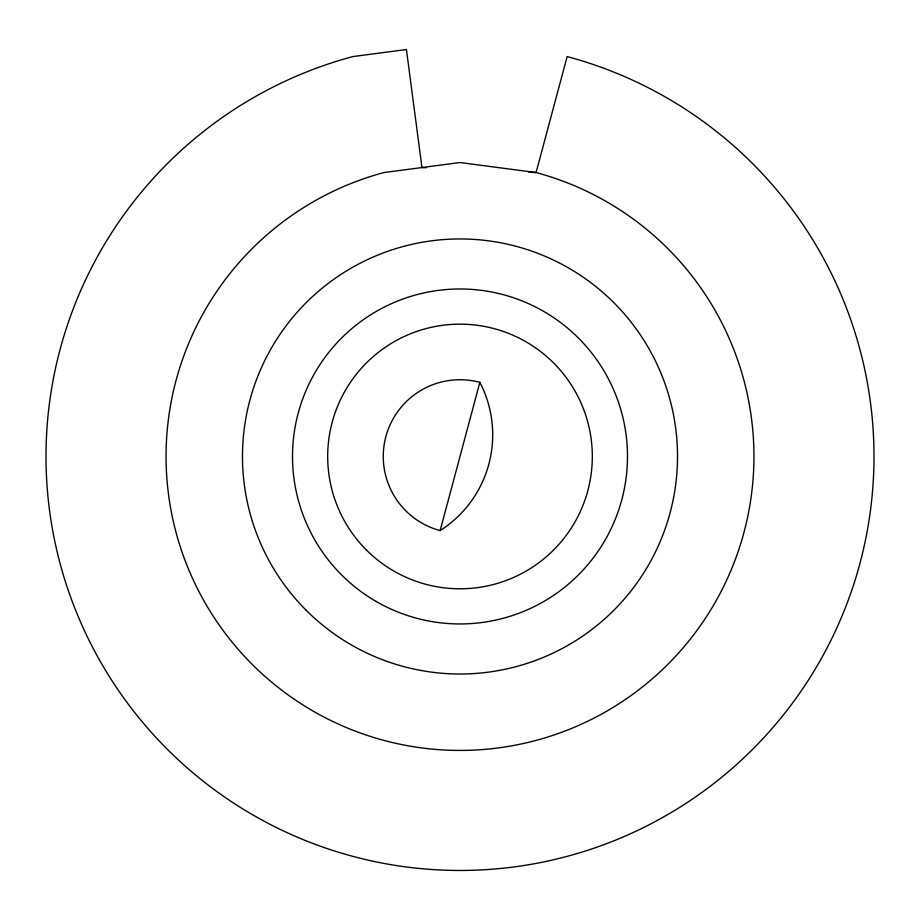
<?xml version="1.0" encoding="UTF-8"?>
<svg xmlns="http://www.w3.org/2000/svg" width="920" height="920" viewBox="0 0 920 920"><rect width="100%" height="100%" fill="white"/><g stroke="black" fill="none" stroke-linecap="round" stroke-linejoin="round"><path stroke-width="1.38" d="M440.139 530.598L479.86 382.341A76.739 76.739 0 0 0 385.871 436.609A76.739 76.739 0 0 0 440.139 530.598A113.574 113.574 0 0 0 479.86 382.341M426.236 167.727L421.958 167.543L406.421 49.53L352.854 56.58A414 414 0 0 0 120.876 693.933A414 414 0 0 0 799.123 693.933A414 414 0 0 0 567.145 56.58L536.072 172.546A293.94 293.94 0 0 1 700.787 625.071A293.94 293.94 0 0 1 219.213 625.071A293.94 293.94 0 0 1 383.928 172.546L460 162.53L536.072 172.546L528.942 172.236M306.188 610.282A217.511 217.511 0 0 0 670.105 512.773A217.511 217.511 0 0 0 403.707 246.364A217.511 217.511 0 0 0 306.188 610.282M376.257 601.519A167.486 167.486 0 0 0 627.486 456.469A167.486 167.486 0 0 0 376.257 311.42A167.486 167.486 0 0 0 376.257 601.519M366.436 550.034A132.319 132.319 0 0 0 587.811 490.716A132.319 132.319 0 0 0 425.753 328.67A132.319 132.319 0 0 0 366.436 550.034"/></g></svg>
